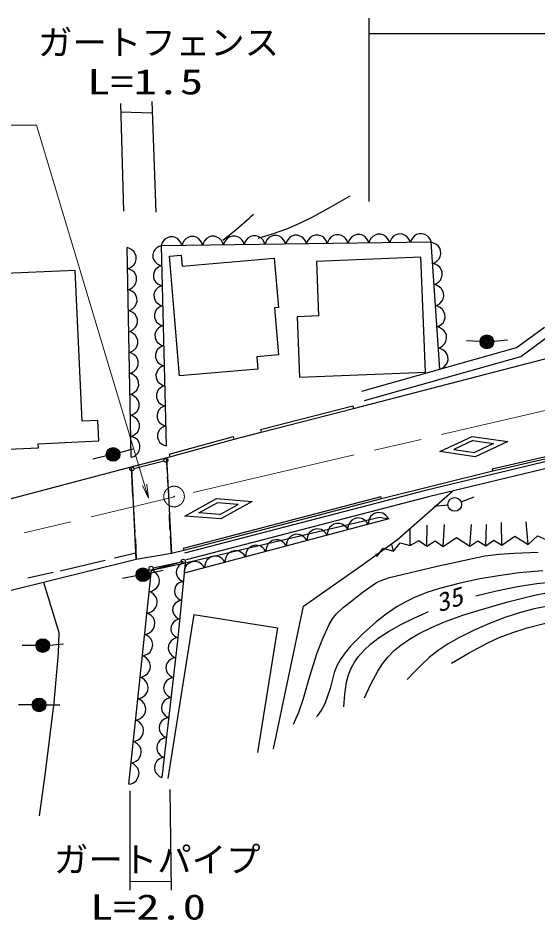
# Model space of a CAD drawing. Units: millimetres, scale not verified. Extents: x 40000 to 680000, y 20000 to 380000.
# Drawn here: x 250186 to 287928, y 276996 to 342446 of the extents above; entities that cross this region are included whole.
import ezdxf
from ezdxf.enums import TextEntityAlignment as Align

# ---------------------------------------------------------------- set-up
doc = ezdxf.new("R2010")
doc.units = ezdxf.units.MM
doc.header["$LTSCALE"] = 1000
doc.linetypes.add('CHAIN', pattern=[18.5, 12, -1.5, 3.5, -1.5])
for name, color, linetype, lineweight in [('M-BGD', 7, 'Continuous', 25), ('M-BMK', 2, 'CHAIN', 13), ('M-TTL-BAND', 7, 'Continuous', 25)]:
    doc.layers.add(name, color=color, linetype=linetype, lineweight=lineweight)
doc.styles.add('ＭＳ ゴシック', font='')
doc.styles.add('ＭＳ 明朝', font='')
doc.styles.get('ＭＳ ゴシック').set_extended_font_data('MS Gothic')
doc.styles.get('ＭＳ 明朝').set_extended_font_data('MS Mincho')

# ---------------------------------------------------------------- blocks, each defined once
blk = doc.blocks.new('BUHIN1')
at = {"color": 2, "linetype": 'CHAIN', "lineweight": 13}
for radius in [746, 22.5]:
    blk.add_circle((0, 0), radius, dxfattribs=at)
blk = doc.blocks.new('BUHIN143')
at = {"color": 7, "linetype": 'Continuous', "lineweight": 25}
for radius in [498, 440, 382, 322, 265, 195, 135, 77.5, 15]:
    blk.add_circle((0, 0), radius, dxfattribs=at)
blk = doc.blocks.new('BUHIN155')
at = {"color": 7, "linetype": 'Continuous', "lineweight": 25}
blk.add_circle((0, 0), 149, dxfattribs=at)
blk = doc.blocks.new('BUHIN156')
at = {"color": 7, "linetype": 'Continuous', "lineweight": 25}
blk.add_circle((0, 0), 149, dxfattribs=at)
blk = doc.blocks.new('BUHIN233')
at = {"color": 7, "linetype": 'Continuous', "lineweight": 25}
blk.add_lwpolyline([(6, -781), (185, -722), (337, -627), (508, -473), (600, -300), (657, -116), (656, 126), (596, 309), (501, 480), (327, 632), (174, 720), (-6, 781)], dxfattribs=at)
blk = doc.blocks.new('BUHIN234')
at = {"color": 7, "linetype": 'Continuous', "lineweight": 25}
blk.add_lwpolyline([(-13, 684), (-169, 629), (-301, 545), (-449, 409), (-528, 257), (-576, 95), (-572, -117), (-518, -276), (-433, -425), (-280, -556), (-146, -632), (13, -684)], dxfattribs=at)
blk = doc.blocks.new('BUHIN235')
at = {"color": 7, "linetype": 'Continuous', "lineweight": 25}
blk.add_lwpolyline([(1, 728), (-167, 674), (-309, 587), (-469, 445), (-557, 285), (-612, 114), (-612, -112), (-558, -283), (-470, -444), (-310, -586), (-169, -670), (-1, -728)], dxfattribs=at)
blk = doc.blocks.new('BUHIN236')
at = {"color": 7, "linetype": 'Continuous', "lineweight": 25}
blk.add_lwpolyline([(138, -757), (302, -668), (433, -550), (572, -372), (633, -189), (657, -1), (614, 233), (525, 401), (404, 551), (210, 668), (47, 728), (-138, 757)], dxfattribs=at)
blk = doc.blocks.new('BUHIN237')
at = {"color": 7, "linetype": 'Continuous', "lineweight": 25}
blk.add_lwpolyline([(748, 95), (670, 259), (562, 394), (395, 540), (219, 609), (37, 643), (-195, 614), (-364, 535), (-517, 425), (-642, 242), (-710, 85), (-748, -95)], dxfattribs=at)
blk = doc.blocks.new('BUHIN238')
at = {"color": 7, "linetype": 'Continuous', "lineweight": 25}
blk.add_lwpolyline([(-101, 720), (-259, 643), (-387, 537), (-526, 374), (-590, 204), (-620, 27), (-589, -196), (-511, -358), (-403, -504), (-225, -622), (-73, -685), (101, -720)], dxfattribs=at)
blk = doc.blocks.new('BUHIN239')
at = {"color": 7, "linetype": 'Continuous', "lineweight": 25}
blk.add_lwpolyline([(101, -754), (267, -674), (402, -564), (548, -395), (616, -217), (649, -32), (618, 202), (538, 371), (425, 525), (239, 650), (80, 717), (-101, 754)], dxfattribs=at)
blk = doc.blocks.new('BUHIN251')
at = {"color": 7, "linetype": 'Continuous', "lineweight": 25}
blk.add_lwpolyline([(716, 280), (597, 424), (457, 530), (256, 633), (65, 657), (-125, 645), (-346, 558), (-494, 438), (-617, 291), (-695, 78), (-723, -93), (-716, -280)], dxfattribs=at)
blk = doc.blocks.new('open_arrow')
at = {"color": 0, "linetype": 'Continuous', "lineweight": -2}
blk.add_lwpolyline([(7.5, 1.25), (0, 0), (7.5, -1.25)], dxfattribs=at)

msp = doc.modelspace()

# ---------------------------------------------------------------- linework, layer by layer
at = {"layer": 'M-BGD'}
for p, q in [((275669, 329132), (275669, 342446)), ((275669, 341336), (392163, 341336)), ((257619, 336243), (257842, 328430)), ((260223, 328356), (259925, 336392)), ((257636, 335647), (259956, 335575)), ((280174, 326170), (260572, 325926)), ((280797, 316961), (280174, 326170)), ((258409, 310569), (258105, 325784)), ((260572, 325926), (260943, 311396)), ((261180, 325164), (262024, 325234)), ((261905, 316491), (261180, 325164)), ((262024, 325234), (262089, 324452)), ((262089, 324452), (268784, 325012)), ((268784, 325012), (269083, 321432)), ((279426, 325087), (271845, 324780)), ((271845, 324780), (272005, 320834)), ((279763, 316758), (279426, 325087)), ((254334, 324137), (249255, 323900)), ((254845, 313189), (254334, 324137)), ((269083, 321432), (268811, 321410)), ((268811, 321410), (269096, 318001)), ((272005, 320834), (270451, 320771)), ((270451, 320771), (270629, 316388)), ((286380, 318526), (288395, 320004)), ((283726, 318976), (282728, 319033)), ((284723, 318994), (285719, 319087)), ((286691, 317886), (288724, 319377)), ((275138, 315375), (286380, 318526)), ((269096, 318001), (267516, 317869)), ((267516, 317869), (267592, 316967)), ((274529, 314109), (288520, 317732)), ((275326, 314701), (286691, 317886)), ((267592, 316967), (261905, 316491)), ((270629, 316388), (279763, 316758)), ((267790, 312591), (274479, 314302)), ((274479, 314302), (274529, 314109)), ((267839, 312397), (274529, 314109)), ((255971, 313242), (254845, 313189)), ((256040, 311760), (255971, 313242)), ((265876, 311894), (267839, 312397)), ((267790, 312591), (267839, 312397)), ((251652, 311556), (256040, 311760)), ((251666, 311260), (251652, 311556)), ((261150, 310787), (265822, 312087)), ((261204, 310594), (265876, 311894)), ((265876, 311894), (265822, 312087)), ((280793, 310981), (283156, 312090)), ((283202, 311780), (281826, 311135)), ((283156, 312090), (285739, 311715)), ((283202, 311780), (284706, 311562)), ((284706, 311562), (283330, 310916)), ((285739, 311715), (283376, 310606)), ((248940, 311133), (251666, 311260)), ((257566, 310914), (258530, 311179)), ((291307, 310946), (279860, 308185)), ((283376, 310606), (280793, 310981)), ((281826, 311135), (283330, 310916)), ((256597, 310668), (255623, 310442)), ((258397, 309873), (261204, 310594)), ((258397, 309873), (260970, 310534)), ((258593, 309765), (260778, 310324)), ((261033, 309438), (260970, 310534)), ((260970, 310534), (261333, 303600)), ((261150, 310787), (261204, 310594)), ((291415, 310458), (279982, 307700)), ((289333, 310808), (284606, 309705)), ((289367, 310662), (284640, 309559)), ((246308, 306677), (258397, 309873)), ((258397, 309873), (258497, 307722)), ((258754, 303150), (258448, 309728)), ((284606, 309705), (284640, 309559)), ((261142, 308048), (261033, 309117)), ((284640, 309559), (276567, 307562)), ((276529, 307707), (262185, 303955)), ((279860, 308185), (262277, 303623)), ((279982, 307700), (262402, 303139)), ((276567, 307562), (276529, 307707)), ((277740, 304608), (281734, 308123)), ((282357, 307336), (283290, 307697)), ((258551, 307161), (258662, 305103)), ((276567, 307562), (262223, 303810)), ((262298, 306310), (264581, 307575)), ((263318, 306532), (264648, 307269)), ((264581, 307575), (267183, 307374)), ((266163, 307152), (264648, 307269)), ((264834, 306415), (266163, 307152)), ((267183, 307374), (264900, 306109)), ((281393, 307107), (280398, 307010)), ((261201, 305322), (261172, 306445)), ((264900, 306109), (262298, 306310)), ((264834, 306415), (263318, 306532)), ((277093, 306104), (262240, 302151)), ((262312, 302916), (276415, 306219)), ((276415, 306219), (277093, 306104)), ((281056, 304094), (281142, 305692)), ((282981, 304112), (283107, 305694)), ((284147, 304150), (284195, 305696)), ((285313, 304188), (285283, 305838)), ((287209, 304234), (287068, 305897)), ((278661, 304161), (278640, 305378)), ((279859, 304127), (279885, 305644)), ((258717, 304649), (258754, 303150)), ((261333, 303600), (261255, 304868)), ((275110, 302721), (277740, 304608)), ((277442, 303766), (277920, 304369)), ((277920, 304369), (278661, 304161)), ((278661, 304161), (279271, 304543)), ((279271, 304543), (279859, 304127)), ((279859, 304127), (280468, 304510)), ((280468, 304510), (281056, 304094)), ((281056, 304094), (282013, 304745)), ((282013, 304745), (282981, 304112)), ((282981, 304112), (283551, 304520)), ((283551, 304520), (284147, 304150)), ((284147, 304150), (284717, 304557)), ((284717, 304557), (285313, 304188)), ((285313, 304188), (286245, 304843)), ((286245, 304843), (287209, 304234)), ((287209, 304234), (287896, 304880)), ((287896, 304880), (288756, 304494)), ((262223, 303810), (261333, 303600)), ((262185, 303955), (262223, 303810)), ((276224, 303372), (276702, 303975)), ((276702, 303975), (277442, 303766)), ((277442, 303766), (277317, 304233)), ((258754, 303150), (249593, 300881)), ((253243, 302323), (256507, 303112)), ((257181, 303275), (258742, 303629)), ((261333, 303600), (258754, 303150)), ((261333, 303600), (258754, 303150)), ((276224, 303372), (276176, 303568)), ((258220, 286841), (259872, 302383)), ((259872, 302383), (262189, 303021)), ((259872, 302383), (262312, 302916)), ((259990, 302543), (262043, 302989)), ((262312, 302916), (261795, 297471)), ((270913, 299765), (275110, 302721)), ((250896, 301833), (252731, 302241)), ((258759, 301957), (257776, 301773)), ((259739, 302159), (260714, 302378)), ((253171, 297839), (252055, 301491)), ((268738, 289412), (270913, 299765)), ((262938, 299171), (261066, 287271)), ((262938, 299171), (269021, 298186)), ((253120, 296355), (253171, 297839)), ((269021, 298186), (267559, 289154)), ((261795, 297471), (260627, 287340)), ((251480, 296903), (250480, 296901)), ((252479, 296943), (253476, 297022)), ((252816, 292781), (253120, 296355)), ((251211, 292603), (250211, 292601)), ((252178, 287707), (252816, 292781)), ((252211, 292605), (253211, 292607)), ((251753, 284548), (252178, 287707)), ((258299, 286359), (258299, 279149)), ((261204, 286466), (261312, 279149)), ((258299, 279794), (261302, 279811))]:
    msp.add_line(p, q, dxfattribs=at)
for points in [[(267622, 326475), (268668, 326780), (269696, 327142), (270654, 327550), (271595, 328016), (272948, 328771), (274294, 329537)], [(265058, 326325), (266028, 327096), (266970, 327922), (267121, 328066), (267280, 328217)], [(283408, 300508), (284913, 300877), (286440, 301188), (287853, 301401), (289274, 301555), (292762, 301763), (296250, 302032), (297387, 302203), (298520, 302435), (300111, 302853), (301701, 303333), (303256, 303802), (304825, 304212), (305980, 304456), (307155, 304642), (308269, 304755), (309389, 304808), (310561, 304802), (311731, 304736), (313221, 304570), (314712, 304344), (314978, 304301), (315254, 304255)], [(270182, 291208), (270565, 292082), (270896, 292987), (271371, 294688), (271906, 296380), (272313, 297414), (272778, 298427), (273022, 298836), (273314, 299207), (273785, 299659), (274311, 300079), (275248, 300809), (276202, 301474), (276657, 301684), (277139, 301840), (280599, 302662), (284059, 303423), (285119, 303548), (286195, 303615), (287943, 303681)], [(307757, 302925), (305686, 302740), (303622, 302496), (302016, 302233), (300410, 301908), (297147, 301117), (293863, 300384), (292650, 300200), (291419, 300075), (290045, 299957), (288678, 299779), (287663, 299571), (286649, 299301), (285524, 298935), (284416, 298510), (283289, 298019), (282180, 297471), (281416, 297033), (280679, 296540), (280040, 296035), (279438, 295482), (278930, 294970), (278431, 294446)], [(288291, 302333), (286529, 302179), (285056, 301978), (283589, 301716), (282177, 301409), (280779, 301043), (279866, 300748), (278974, 300397), (278292, 300069), (277631, 299683), (276898, 299182), (276189, 298623), (275244, 297772), (274325, 296861), (273922, 296385), (273566, 295872), (273330, 295429), (273142, 294950), (272832, 293803), (272465, 292684), (272224, 292243), (271923, 291823), (271893, 291783), (271857, 291736)], [(275341, 293124), (275796, 294104), (276302, 295054), (276654, 295594), (277052, 296096), (277489, 296538), (277971, 296940), (278600, 297376), (279266, 297764), (280195, 298223), (281140, 298622), (282473, 299103), (283832, 299530), (285748, 300075), (287678, 300561), (288783, 300781)], [(281652, 295637), (282929, 296388), (284230, 297084), (285118, 297487), (286031, 297836), (287146, 298189), (288282, 298484), (290119, 298871), (291961, 299197), (294349, 299617), (296737, 300097), (297606, 300283), (298485, 300472)], [(273829, 292463), (273906, 293374), (274041, 294259), (274176, 294773), (274366, 295263), (274611, 295707), (274910, 296125), (275318, 296581), (275777, 297003), (276408, 297489), (277073, 297923), (278016, 298454), (278973, 298923), (279468, 299150), (279973, 299377)]]:
    msp.add_lwpolyline(points, dxfattribs=at)
msp.add_circle((281891, 307155), 498, dxfattribs=at)
at = {"layer": 'M-BMK'}
for p, q in [((262903, 308019), (304692, 317745)), ((165527, 284717), (261440, 307673))]:
    msp.add_line(p, q, dxfattribs=at)
at = {"layer": 'M-TTL-BAND', "lineweight": 13}
msp.add_lwpolyline([(259664, 307606), (251527, 334673), (223791, 334673)], dxfattribs=at)

# ---------------------------------------------------------------- block references
at = {"layer": 'M-BGD', "rotation": 353.5101}
for name, p in [('BUHIN237', (261326, 325935)), ('BUHIN237', (262834, 325954)), ('BUHIN237', (264341, 325973)), ('BUHIN237', (265849, 325992)), ('BUHIN237', (267357, 326011)), ('BUHIN237', (268865, 326029)), ('BUHIN237', (270373, 326048)), ('BUHIN237', (271881, 326067)), ('BUHIN237', (273388, 326086)), ('BUHIN237', (274896, 326104)), ('BUHIN237', (276404, 326123)), ('BUHIN237', (277912, 326142)), ('BUHIN237', (279420, 326161)), ('BUHIN238', (260590, 325200)), ('BUHIN236', (280226, 325403)), ('BUHIN239', (258120, 325023)), ('BUHIN236', (280329, 323868)), ('BUHIN239', (258150, 323502)), ('BUHIN238', (260628, 323747)), ('BUHIN239', (258181, 321980)), ('BUHIN238', (260665, 322294)), ('BUHIN236', (280433, 322333)), ('BUHIN238', (260702, 320841)), ('BUHIN236', (280537, 320798)), ('BUHIN239', (258211, 320459)), ('BUHIN238', (260739, 319388)), ('BUHIN239', (258241, 318937)), ('BUHIN236', (280641, 319263)), ('BUHIN143', (284225, 318948)), ('BUHIN239', (258272, 317416)), ('BUHIN238', (260776, 317935)), ('BUHIN236', (280745, 317728)), ('BUHIN238', (260813, 316482)), ('BUHIN239', (258302, 315894)), ('BUHIN238', (260850, 315029)), ('BUHIN239', (258333, 314373)), ('BUHIN238', (260887, 313576)), ('BUHIN239', (258363, 312851)), ('BUHIN238', (260924, 312123)), ('BUHIN239', (258394, 311330)), ('BUHIN143', (257084, 310782)), ('BUHIN155', (260923, 310362)), ('BUHIN155', (258448, 309728)), ('BUHIN251', (276351, 305906)), ('BUHIN251', (273380, 305115)), ('BUHIN251', (274865, 305511)), ('BUHIN251', (270409, 304325)), ('BUHIN251', (271895, 304720)), ('BUHIN251', (268924, 303930)), ('BUHIN251', (265953, 303139)), ('BUHIN251', (267439, 303534)), ('BUHIN156', (262189, 303021)), ('BUHIN251', (262983, 302349)), ('BUHIN251', (264468, 302744)), ('BUHIN143', (259251, 302049)), ('BUHIN156', (259844, 302511)), ('BUHIN233', (259790, 301606)), ('BUHIN234', (262248, 302235)), ('BUHIN234', (262118, 300874)), ('BUHIN233', (259624, 300052)), ('BUHIN234', (261989, 299513)), ('BUHIN233', (259459, 298497)), ('BUHIN234', (261860, 298152)), ('BUHIN143', (251980, 296904)), ('BUHIN233', (259294, 296943)), ('BUHIN235', (261712, 296747)), ('BUHIN233', (259129, 295389)), ('BUHIN235', (261545, 295300)), ('BUHIN233', (258963, 293835)), ('BUHIN235', (261378, 293853)), ('BUHIN143', (251711, 292604)), ('BUHIN233', (258798, 292281)), ('BUHIN235', (261211, 292406)), ('BUHIN233', (258633, 290726)), ('BUHIN235', (261045, 290958)), ('BUHIN233', (258468, 289172)), ('BUHIN235', (260878, 289511)), ('BUHIN235', (260711, 288064)), ('BUHIN233', (258303, 287618))]:
    msp.add_blockref(name, p, dxfattribs=at)
at = {"layer": 'M-BMK', "rotation": 353.5101}
msp.add_blockref('BUHIN1', (261514, 307725), dxfattribs=at)
at = {"layer": 'M-TTL-BAND', "lineweight": 13, "xscale": 133, "yscale": 133, "rotation": 106.7}
msp.add_blockref('open_arrow', (259664, 307606), dxfattribs=at)

# ---------------------------------------------------------------- texts
at = {"layer": 'M-BGD', "style": 'ＭＳ ゴシック'}
for s, p in [('ガートフェンス', (251629, 339206)), ('ガートパイプ', (252791, 279915))]:
    msp.add_text(s, height=1833, dxfattribs=at).set_placement(p, align=Align.BOTTOM_LEFT)
at = {"layer": 'M-BGD', "style": 'ＭＳ ゴシック', "width": 1.35}
for s, p in [('L=1.5', (255206, 336358)), ('L=2.0', (255407, 276476))]:
    msp.add_text(s, height=1833, dxfattribs=at).set_placement(p, align=Align.BOTTOM_LEFT)
at = {"layer": 'M-BGD', "style": 'ＭＳ 明朝', "oblique": 15, "width": 1.1}
msp.add_text('35', height=1320, rotation=18, dxfattribs=at).set_placement((280854, 298934), align=Align.BOTTOM_LEFT)

doc.saveas('drawing.dxf')
